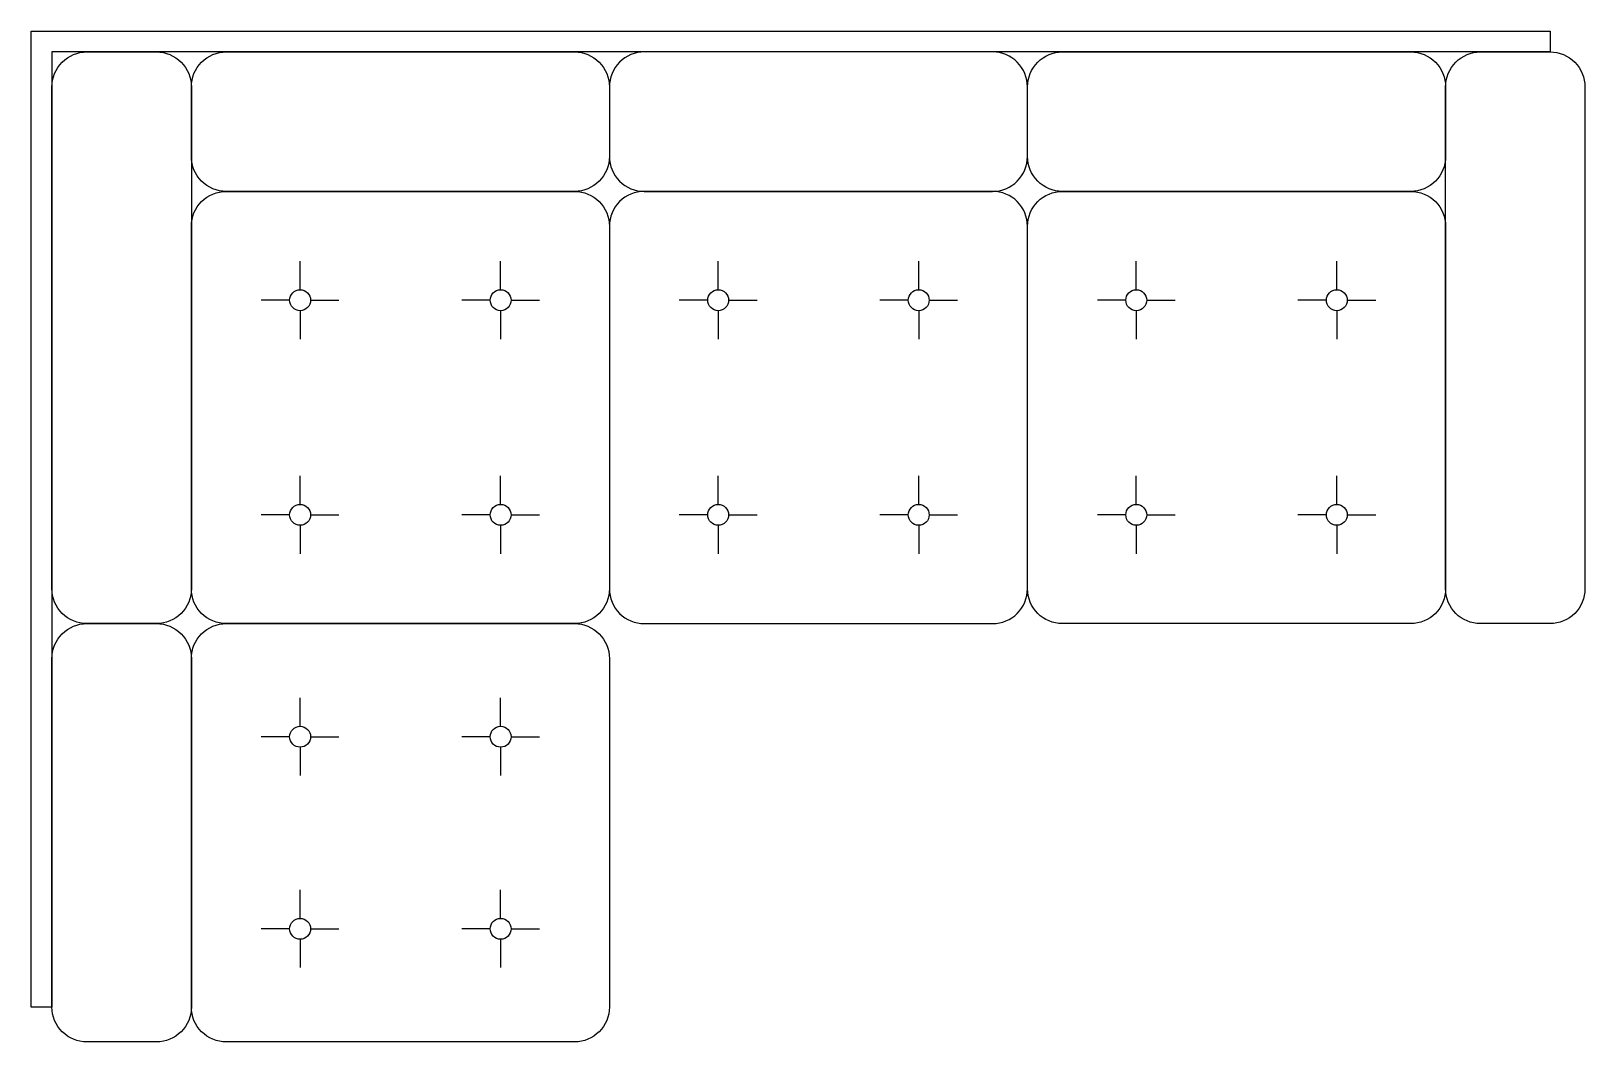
# Model space of a CAD drawing. Header units: millimetres. Extents: x -822.4 to -820.17, y 2722.69 to 2724.14.
import ezdxf

# ---------------------------------------------------------------- set-up
doc = ezdxf.new("R2010")
doc.units = ezdxf.units.MM
doc.header["$LTSCALE"] = 10
doc.layers.add('Móveis_sofás', color=2, linetype='Continuous')

msp = doc.modelspace()

# ---------------------------------------------------------------- linework, layer by layer
at = {"layer": 'Móveis_sofás', "color": 1}
for p, q in [((-822.3976, 2724.1379), (-820.2176, 2724.1379)), ((-822.3976, 2722.7379), (-822.3976, 2724.1379)), ((-820.2176, 2724.1379), (-820.2176, 2724.1079)), ((-820.4176, 2724.1079), (-822.3676, 2724.1079)), ((-822.3676, 2724.1079), (-822.3676, 2722.9379)), ((-820.3176, 2724.1079), (-820.4176, 2724.1079)), ((-820.2176, 2724.1079), (-820.3176, 2724.1079)), ((-822.0115, 2723.7668), (-822.0115, 2723.8076)), ((-821.7237, 2723.7668), (-821.7237, 2723.8076)), ((-821.4115, 2723.7668), (-821.4115, 2723.8076)), ((-821.1237, 2723.7668), (-821.1237, 2723.8076)), ((-820.8115, 2723.7668), (-820.8115, 2723.8076)), ((-820.5237, 2723.7668), (-820.5237, 2723.8076)), ((-822.0265, 2723.7518), (-822.0673, 2723.7518)), ((-821.9965, 2723.7518), (-821.9558, 2723.7518)), ((-821.7387, 2723.7518), (-821.7794, 2723.7518)), ((-821.7087, 2723.7518), (-821.6679, 2723.7518)), ((-821.4265, 2723.7518), (-821.4673, 2723.7518)), ((-821.3965, 2723.7518), (-821.3558, 2723.7518)), ((-821.1387, 2723.7518), (-821.1794, 2723.7518)), ((-821.1087, 2723.7518), (-821.0679, 2723.7518)), ((-820.8265, 2723.7518), (-820.8673, 2723.7518)), ((-820.7965, 2723.7518), (-820.7558, 2723.7518)), ((-820.5387, 2723.7518), (-820.5794, 2723.7518)), ((-820.5087, 2723.7518), (-820.4679, 2723.7518)), ((-822.0115, 2723.7368), (-822.0115, 2723.696)), ((-821.7237, 2723.7368), (-821.7237, 2723.696)), ((-821.4115, 2723.7368), (-821.4115, 2723.696)), ((-821.1237, 2723.7368), (-821.1237, 2723.696)), ((-820.8115, 2723.7368), (-820.8115, 2723.696)), ((-820.5237, 2723.7368), (-820.5237, 2723.696)), ((-822.0115, 2723.4589), (-822.0115, 2723.4997)), ((-821.7237, 2723.4589), (-821.7237, 2723.4997)), ((-821.4115, 2723.4589), (-821.4115, 2723.4997)), ((-821.1237, 2723.4589), (-821.1237, 2723.4997)), ((-820.8115, 2723.4589), (-820.8115, 2723.4997)), ((-820.5237, 2723.4589), (-820.5237, 2723.4997)), ((-822.0265, 2723.4439), (-822.0673, 2723.4439)), ((-821.9965, 2723.4439), (-821.9558, 2723.4439)), ((-821.7387, 2723.4439), (-821.7794, 2723.4439)), ((-821.7087, 2723.4439), (-821.6679, 2723.4439)), ((-821.4265, 2723.4439), (-821.4673, 2723.4439)), ((-821.3965, 2723.4439), (-821.3558, 2723.4439)), ((-821.1387, 2723.4439), (-821.1794, 2723.4439)), ((-821.1087, 2723.4439), (-821.0679, 2723.4439)), ((-820.8265, 2723.4439), (-820.8673, 2723.4439)), ((-820.7965, 2723.4439), (-820.7558, 2723.4439)), ((-820.5387, 2723.4439), (-820.5794, 2723.4439)), ((-820.5087, 2723.4439), (-820.4679, 2723.4439)), ((-822.0115, 2723.4289), (-822.0115, 2723.3882)), ((-821.7237, 2723.4289), (-821.7237, 2723.3882)), ((-821.4115, 2723.4289), (-821.4115, 2723.3882)), ((-821.1237, 2723.4289), (-821.1237, 2723.3882)), ((-820.8115, 2723.4289), (-820.8115, 2723.3882)), ((-820.5237, 2723.4289), (-820.5237, 2723.3882)), ((-822.0115, 2723.1406), (-822.0115, 2723.1814)), ((-821.7237, 2723.1406), (-821.7237, 2723.1814)), ((-822.0265, 2723.1256), (-822.0673, 2723.1256)), ((-821.9965, 2723.1256), (-821.9558, 2723.1256)), ((-821.7387, 2723.1256), (-821.7794, 2723.1256)), ((-821.7087, 2723.1256), (-821.6679, 2723.1256)), ((-822.0115, 2723.1106), (-822.0115, 2723.0698)), ((-821.7237, 2723.1106), (-821.7237, 2723.0698)), ((-822.3676, 2722.9379), (-822.3676, 2722.8379)), ((-822.0115, 2722.8651), (-822.0115, 2722.9059)), ((-821.7237, 2722.8651), (-821.7237, 2722.9059)), ((-822.3676, 2722.8379), (-822.3676, 2722.7379)), ((-822.0265, 2722.8501), (-822.0673, 2722.8501)), ((-822.0115, 2722.8351), (-822.0115, 2722.7944)), ((-821.9965, 2722.8501), (-821.9558, 2722.8501)), ((-821.7387, 2722.8501), (-821.7794, 2722.8501)), ((-821.7237, 2722.8351), (-821.7237, 2722.7944)), ((-821.7087, 2722.8501), (-821.6679, 2722.8501)), ((-822.3676, 2722.7379), (-822.3976, 2722.7379))]:
    msp.add_line(p, q, dxfattribs=at)
at = {"layer": 'Móveis_sofás'}
for points in [[(-822.3676, 2723.3379), (-822.3676, 2724.0579, -0.414214), (-822.3176, 2724.1079), (-822.2176, 2724.1079, -0.414214), (-822.1676, 2724.0579), (-822.1676, 2723.3379, -0.414214), (-822.2176, 2723.2879), (-822.3176, 2723.2879, -0.414214)], [(-822.1676, 2723.9579), (-822.1676, 2724.0579, -0.414214), (-822.1176, 2724.1079), (-821.6176, 2724.1079, -0.414214), (-821.5676, 2724.0579), (-821.5676, 2723.9579, -0.414214), (-821.6176, 2723.9079), (-822.1176, 2723.9079, -0.414214)], [(-820.9676, 2723.9579), (-820.9676, 2724.0579, 0.414214), (-821.0176, 2724.1079), (-821.5176, 2724.1079, 0.414214), (-821.5676, 2724.0579), (-821.5676, 2723.9579, 0.414214), (-821.5176, 2723.9079), (-821.0176, 2723.9079, 0.414214)], [(-820.9676, 2723.9579), (-820.9676, 2724.0579, -0.414214), (-820.9176, 2724.1079), (-820.4176, 2724.1079, -0.414214), (-820.3676, 2724.0579), (-820.3676, 2723.9579, -0.414214), (-820.4176, 2723.9079), (-820.9176, 2723.9079, -0.414214)], [(-820.3676, 2723.3379), (-820.3676, 2723.9079), (-820.3676, 2724.0579, -0.414214), (-820.3176, 2724.1079), (-820.2176, 2724.1079, -0.414214), (-820.1676, 2724.0579), (-820.1676, 2723.3379, -0.414214), (-820.2176, 2723.2879), (-820.3176, 2723.2879, -0.414214)], [(-822.1676, 2723.3379), (-822.1676, 2723.8579, -0.414214), (-822.1176, 2723.9079), (-821.6176, 2723.9079, -0.414214), (-821.5676, 2723.8579), (-821.5676, 2723.3379, -0.414214), (-821.6176, 2723.2879), (-822.1176, 2723.2879, -0.414214)], [(-820.9676, 2723.3379), (-820.9676, 2723.8579, 0.414214), (-821.0176, 2723.9079), (-821.5176, 2723.9079, 0.414214), (-821.5676, 2723.8579), (-821.5676, 2723.3379, 0.414214), (-821.5176, 2723.2879), (-821.0176, 2723.2879, 0.414214)], [(-820.9676, 2723.3379), (-820.9676, 2723.8579, -0.414214), (-820.9176, 2723.9079), (-820.4176, 2723.9079, -0.414214), (-820.3676, 2723.8579), (-820.3676, 2723.3379, -0.414214), (-820.4176, 2723.2879), (-820.9176, 2723.2879, -0.414214)], [(-822.2176, 2722.6879), (-822.3176, 2722.6879, -0.414214), (-822.3676, 2722.7379), (-822.3676, 2723.2379, -0.414214), (-822.3176, 2723.2879), (-822.2176, 2723.2879, -0.414214), (-822.1676, 2723.2379), (-822.1676, 2722.7379, -0.414214)], [(-821.6176, 2722.6879), (-822.1176, 2722.6879, -0.414214), (-822.1676, 2722.7379), (-822.1676, 2723.2379, -0.414214), (-822.1176, 2723.2879), (-821.6176, 2723.2879, -0.414214), (-821.5676, 2723.2379), (-821.5676, 2722.7379, -0.414214)]]:
    msp.add_lwpolyline(points, format="xyb", close=True, dxfattribs=at)
at = {"layer": 'Móveis_sofás', "color": 1}
for centre in [(-822.0115, 2723.7518), (-821.7237, 2723.7518), (-821.4115, 2723.7518), (-821.1237, 2723.7518), (-820.8115, 2723.7518), (-820.5237, 2723.7518), (-822.0115, 2723.4439), (-821.7237, 2723.4439), (-821.4115, 2723.4439), (-821.1237, 2723.4439), (-820.8115, 2723.4439), (-820.5237, 2723.4439), (-822.0115, 2723.1256), (-821.7237, 2723.1256), (-822.0115, 2722.8501), (-821.7237, 2722.8501)]:
    msp.add_circle(centre, 0.015, dxfattribs=at)

doc.saveas('drawing.dxf')
